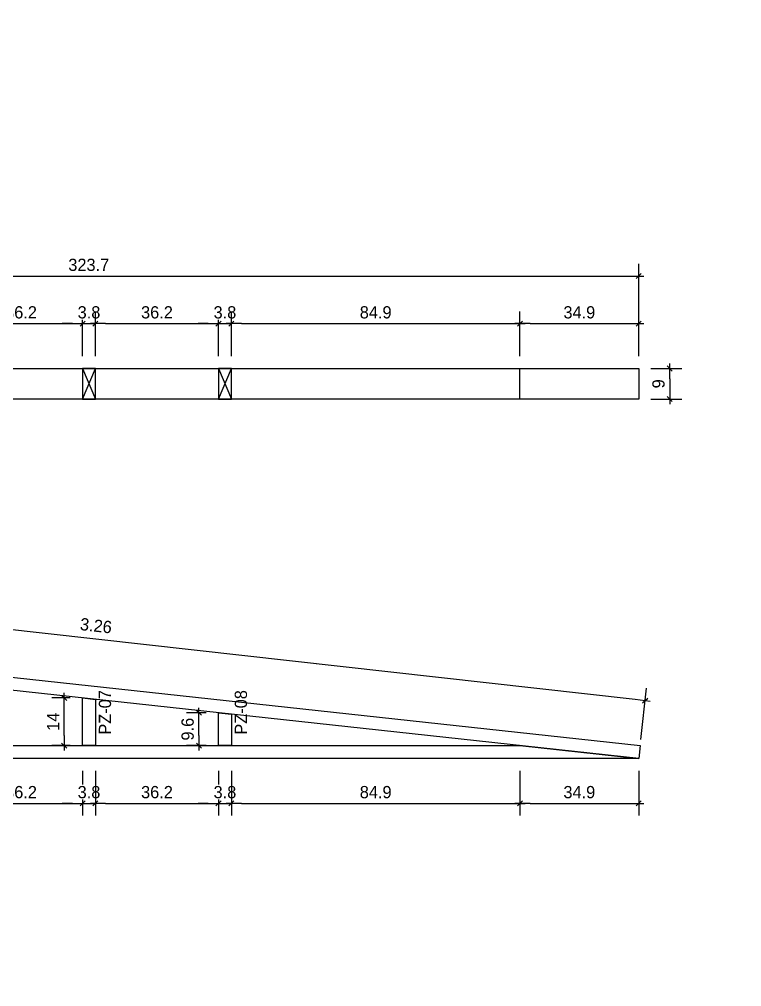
# Model space of a CAD drawing. Header units: millimetres. Extents: x 19458 to 19711, y 4351 to 4752.
# Drawn here: x 19495.765 to 19497.89, y 4520.102 to 4522.947 of the extents above; entities that cross this region are included whole.
import ezdxf

# ---------------------------------------------------------------- set-up
doc = ezdxf.new("R2010")
doc.units = ezdxf.units.MM
for name, color, linetype in [('0 @ 0.2', 7, 'Continuous'), ('cotas', 1, 'Continuous'), ('cotas @ 400', 1, 'Continuous'), ('cotas @ 500', 1, 'Continuous'), ('PANELES PARED', 2, 'Continuous'), ('TEXTO @ 0.2', 2, 'Continuous')]:
    doc.layers.add(name, color=color, linetype=linetype)
doc.styles.add('century gothic', font='GOTHIC.TTF')
doc.styles.add('COTAS SMC', font='GOTHIC.TTF')
doc.dimstyles.new('ANOTATIVE 100 SMCONSTRUCCIONES', dxfattribs={"dimscale": 0, "dimtxt": 0.18, "dimasz": 0.15, "dimexe": 0.18, "dimexo": 0.09, "dimgap": 0.1, "dimtad": 1, "dimzin": 0, "dimdsep": 46, "dimtxsty": 'century gothic', "dimblk1": 'FLECHA1', "dimblk2": 'FLECHA1', "dimsah": 1, "dimcen": 0.18, "dimdle": 0.075, "dimclrd": 1, "dimclre": 1, "dimclrt": 2, "dimaunit": 1, "dimadec": 0, "dimazin": 0, "dimtfac": 0.75, "dimtix": 1, "dimtmove": 2, "dimatfit": 3, "dimfxl": 0.09, "dimtvp": 1.5, "dimtfill": 1, "dimtolj": 1, "dimtzin": 0, "dimarcsym": 0})
doc.dimstyles.new('ANOTATIVE CM SMCONSTRUCCIONES', dxfattribs={"dimscale": 0, "dimtxt": 0.18, "dimasz": 0.15, "dimexe": 0.18, "dimexo": 0.18, "dimgap": 0.07, "dimtad": 1, "dimdec": 1, "dimlfac": 100, "dimdsep": 46, "dimtxsty": 'century gothic', "dimblk1": 'FLECHA1', "dimblk2": 'FLECHA1', "dimsah": 1, "dimcen": 0.18, "dimdle": 0.075, "dimclrd": 1, "dimclre": 1, "dimclrt": 2, "dimaunit": 1, "dimadec": 0, "dimazin": 2, "dimtfac": 0.75, "dimtdec": 1, "dimtix": 1, "dimtmove": 2, "dimatfit": 3, "dimfxl": 0.09, "dimtvp": 1.5, "dimtfill": 1, "dimtolj": 1, "dimtzin": 0, "dimarcsym": 0})
doc.dimstyles.new('PIES SMCONSTRUCCIONES', dxfattribs={"dimscale": 0, "dimtxt": 0.18, "dimasz": 0.2, "dimexe": 0.18, "dimexo": 0, "dimgap": 0.1, "dimtad": 1, "dimdec": 0, "dimlfac": 39.370079, "dimzin": 0, "dimdsep": 46, "dimlunit": 4, "dimtxsty": 'COTAS SMC', "dimblk1": 'FLECHA1', "dimblk2": 'FLECHA1', "dimsah": 1, "dimcen": 0.2, "dimdle": 0.075, "dimclrd": 1, "dimclre": 1, "dimclrt": 2, "dimaunit": 1, "dimadec": 0, "dimazin": 0, "dimtfac": 0.75, "dimtdec": 0, "dimtix": 1, "dimtmove": 2, "dimatfit": 3, "dimfxl": 0.09, "dimtvp": 1.5, "dimtfill": 1, "dimtolj": 1, "dimtzin": 0, "dimarcsym": 0})

# ---------------------------------------------------------------- blocks, each defined once
blk = doc.blocks.new('FLECHA1')
at = {"color": 4}
blk.add_line((-0.246176, -0.248081), (0.248081, 0.25), dxfattribs=at)
at = {"color": 1}
blk.add_line((-1, 0), (0.496162, 0), dxfattribs=at)
blk = doc.blocks.new('*D574')
at = {"layer": 'cotas', "color": 1, "lineweight": -2, "transparency": 16777216}
for p, q in [((19614.326, 4625.8448), (19614.326, 4700.8448)), ((19570.9836, 4550.8448), (19524.326, 4550.8448)), ((19614.326, 4548.4298), (19614.326, 4550.8448)), ((19570.5339, 4548.4298), (19524.326, 4548.4298)), ((19614.326, 4473.4298), (19614.326, 4398.4298))]:
    blk.add_line(p, q, dxfattribs=at)
at = {"layer": 'Defpoints', "color": 0, "transparency": 16777216}
for p in [(19614.326, 4550.8448), (19615.9836, 4550.8448), (19615.5339, 4548.4298)]:
    blk.add_point(p, dxfattribs=at)
at = {"layer": 'cotas', "color": 1, "lineweight": -2, "transparency": 16777216, "xscale": 75, "yscale": 75, "zscale": 75}
for p, rotation in [((19614.326, 4550.8448), 270), ((19614.326, 4548.4298), 90)]:
    blk.add_blockref('FLECHA1', p, dxfattribs=dict(at, rotation=rotation))
at = {"layer": 'cotas', "color": 2, "transparency": 16777216, "insert": (19517.3376, 4549.6373), "char_height": 90, "attachment_point": 5, "rotation": 90, "style": 'century gothic', "bg_fill": 3, "box_fill_scale": 1.1, "bg_fill_color": 256, "bg_fill_true_color": 13158600, "bg_fill_transparency": 0}
blk.add_mtext('\\A1;2.42', dxfattribs=at)
blk = doc.blocks.new('*D626')
at = {"layer": 'cotas', "color": 1, "lineweight": -2, "transparency": 16777216}
for p, q in [((19614.326, 4610.8448), (19614.326, 4670.8448)), ((19579.9836, 4550.8448), (19542.326, 4550.8448)), ((19614.326, 4548.4298), (19614.326, 4550.8448)), ((19579.5339, 4548.4298), (19542.326, 4548.4298)), ((19614.326, 4488.4298), (19614.326, 4428.4298))]:
    blk.add_line(p, q, dxfattribs=at)
at = {"layer": 'Defpoints', "color": 0, "transparency": 16777216}
for p in [(19614.326, 4550.8448), (19615.9836, 4550.8448), (19615.5339, 4548.4298)]:
    blk.add_point(p, dxfattribs=at)
at = {"layer": 'cotas', "color": 1, "lineweight": -2, "transparency": 16777216, "xscale": 60, "yscale": 60, "zscale": 60}
for p, rotation in [((19614.326, 4550.8448), 270), ((19614.326, 4548.4298), 90)]:
    blk.add_blockref('FLECHA1', p, dxfattribs=dict(at, rotation=rotation))
at = {"layer": 'cotas', "color": 2, "transparency": 16777216, "insert": (19536.7353, 4549.6373), "char_height": 72, "attachment_point": 5, "rotation": 90, "style": 'century gothic', "bg_fill": 3, "box_fill_scale": 1.1, "bg_fill_color": 256, "bg_fill_true_color": 13158600, "bg_fill_transparency": 0}
blk.add_mtext('\\A1;2.42', dxfattribs=at)
blk = doc.blocks.new('*D629')
at = {"layer": 'cotas', "color": 1, "lineweight": -2, "transparency": 16777216}
for p, q in [((19620.0128, 4651.7533), (19620.0128, 4751.7533)), ((19620.4168, 4551.7533), (19530.0128, 4551.7533)), ((19620.0128, 4550.5333), (19620.0128, 4551.7533)), ((19620.4168, 4550.5333), (19530.0128, 4550.5333)), ((19620.0128, 4450.5333), (19620.0128, 4350.5333))]:
    blk.add_line(p, q, dxfattribs=at)
at = {"layer": 'Defpoints', "color": 0, "transparency": 16777216}
for p in [(19620.0128, 4551.7533), (19620.4168, 4551.7533), (19620.4168, 4550.5333)]:
    blk.add_point(p, dxfattribs=at)
at = {"layer": 'cotas', "color": 1, "lineweight": -2, "transparency": 16777216, "xscale": 100, "yscale": 100, "zscale": 100}
for p, rotation in [((19620.0128, 4551.7533), 270), ((19620.0128, 4550.5333), 90)]:
    blk.add_blockref('FLECHA1', p, dxfattribs=dict(at, rotation=rotation))
at = {"layer": 'cotas', "color": 2, "transparency": 16777216, "insert": (19523.8809, 4551.1433), "char_height": 90, "attachment_point": 5, "rotation": 90, "style": 'COTAS SMC', "bg_fill": 3, "box_fill_scale": 1.1, "bg_fill_color": 256, "bg_fill_true_color": 13158600, "bg_fill_transparency": 0}
blk.add_mtext("\\A1;4'", dxfattribs=at)
blk = doc.blocks.new('PL02')
at = {"layer": 'PANELES PARED'}
for points in [[(19447.8601, 4507.5343), (19451.0967, 4507.8863), (19451.0967, 4507.9245), (19447.856, 4507.5721), (19447.8601, 4507.5343)], [(19447.8601, 4507.5343), (19451.0967, 4507.5343), (19451.0967, 4507.5723), (19448.2095, 4507.5723), (19447.8601, 4507.5343)]]:
    blk.add_lwpolyline(points, dxfattribs=at)
for points in [[(19451.0587, 4507.5723), (19451.0967, 4507.5723), (19451.0967, 4507.8863), (19451.0587, 4507.8821)], [(19450.6587, 4507.5723), (19450.6967, 4507.5723), (19450.6967, 4507.8428), (19450.6587, 4507.8386)], [(19450.2587, 4507.5723), (19450.2967, 4507.5723), (19450.2967, 4507.7993), (19450.2587, 4507.7951)], [(19449.8587, 4507.5723), (19449.8967, 4507.5723), (19449.8967, 4507.7558), (19449.8587, 4507.7516)], [(19449.4587, 4507.5723), (19449.4967, 4507.5723), (19449.4967, 4507.7123), (19449.4587, 4507.7081)], [(19449.0587, 4507.5723), (19449.0967, 4507.5723), (19449.0967, 4507.6688), (19449.0587, 4507.6646)]]:
    blk.add_lwpolyline(points, close=True, dxfattribs=at)
blk = doc.blocks.new('*D276')
at = {"color": 1, "lineweight": -2, "transparency": 16777216}
for p, q in [((19494.3528, 4521.1909), (19494.3697, 4521.3417)), ((19494.3955, 4521.3026), (19497.5766, 4520.9471)), ((19497.5935, 4520.8287), (19497.6104, 4520.9795))]:
    blk.add_line(p, q, dxfattribs=at)
at = {"layer": 'Defpoints', "color": 0, "transparency": 16777216}
for p in [(19494.3508, 4521.173), (19497.6064, 4520.9437), (19497.5915, 4520.8108)]:
    blk.add_point(p, dxfattribs=at)
at = {"color": 1, "lineweight": -2, "transparency": 16777216, "xscale": 0.03, "yscale": 0.03, "zscale": 0.03}
for p, rotation in [((19494.3657, 4521.306), 173.6223746036786), ((19497.6064, 4520.9437), 353.6223746036785)]:
    blk.add_blockref('FLECHA1', p, dxfattribs=dict(at, rotation=rotation))
at = {"color": 2, "transparency": 16777216, "insert": (19495.9904, 4521.1635), "char_height": 0.036, "attachment_point": 5, "rotation": 353.6224, "style": 'century gothic', "bg_fill": 3, "box_fill_scale": 1.1, "bg_fill_color": 256, "bg_fill_true_color": 13158600, "bg_fill_transparency": 0}
blk.add_mtext('\\A1;3.26', dxfattribs=at)
blk = doc.blocks.new('*D277')
at = {"color": 1, "lineweight": -2, "transparency": 16777216}
for p, q in [((19497.6234, 4521.9201), (19497.7147, 4521.9201)), ((19497.6787, 4521.8901), (19497.6787, 4521.8601)), ((19497.6234, 4521.8301), (19497.7147, 4521.8301))]:
    blk.add_line(p, q, dxfattribs=at)
at = {"layer": 'Defpoints', "color": 0, "transparency": 16777216}
for p in [(19497.5874, 4521.9201), (19497.5874, 4521.8301), (19497.6787, 4521.8301)]:
    blk.add_point(p, dxfattribs=at)
at = {"color": 1, "lineweight": -2, "transparency": 16777216, "xscale": 0.03, "yscale": 0.03, "zscale": 0.03}
for p, rotation in [((19497.6787, 4521.9201), 90), ((19497.6787, 4521.8301), 270)]:
    blk.add_blockref('FLECHA1', p, dxfattribs=dict(at, rotation=rotation))
at = {"color": 2, "transparency": 16777216, "insert": (19497.6458, 4521.8751), "char_height": 0.036, "attachment_point": 5, "rotation": 90, "style": 'century gothic', "bg_fill": 3, "box_fill_scale": 1.1, "bg_fill_color": 256, "bg_fill_true_color": 13158600, "bg_fill_transparency": 0}
blk.add_mtext('\\A1;9', dxfattribs=at)
blk = doc.blocks.new('PZ1')
at = {"layer": 'PANELES PARED'}
for p, q in [((19503.9863, 4507.8495), (19504.0243, 4507.7595)), ((19503.9863, 4507.7595), (19504.0243, 4507.8495))]:
    blk.add_line(p, q, dxfattribs=at)
blk.add_lwpolyline([(19503.9863, 4507.7595), (19504.0243, 4507.7595), (19504.0243, 4507.8495), (19503.9863, 4507.8495)], close=True, dxfattribs=at)
blk = doc.blocks.new('*D285')
at = {"color": 1, "lineweight": -2, "transparency": 16777216}
for p, q in [((19495.5888, 4521.9561), (19495.5888, 4522.0883)), ((19495.9508, 4521.9561), (19495.9508, 4522.0883)), ((19495.6188, 4522.0523), (19495.9208, 4522.0523))]:
    blk.add_line(p, q, dxfattribs=at)
at = {"layer": 'Defpoints', "color": 0, "transparency": 16777216}
for p in [(19495.9508, 4522.0523), (19495.5888, 4521.9201), (19495.9508, 4521.9201)]:
    blk.add_point(p, dxfattribs=at)
at = {"color": 1, "lineweight": -2, "transparency": 16777216, "xscale": 0.03, "yscale": 0.03, "zscale": 0.03, "rotation": 180}
blk.add_blockref('FLECHA1', (19495.5888, 4522.0523), dxfattribs=at)
at = {"color": 1, "lineweight": -2, "transparency": 16777216, "xscale": 0.03, "yscale": 0.03, "zscale": 0.03}
blk.add_blockref('FLECHA1', (19495.9508, 4522.0523), dxfattribs=at)
at = {"color": 2, "transparency": 16777216, "insert": (19495.7698, 4522.0852), "char_height": 0.036, "attachment_point": 5, "style": 'century gothic', "bg_fill": 3, "box_fill_scale": 1.1, "bg_fill_color": 256, "bg_fill_true_color": 13158600, "bg_fill_transparency": 0}
blk.add_mtext('\\A1;36.2', dxfattribs=at)
blk = doc.blocks.new('*D286')
at = {"color": 1, "lineweight": -2, "transparency": 16777216}
for p, q in [((19495.9508, 4521.9561), (19495.9508, 4522.0883)), ((19495.9888, 4521.9561), (19495.9888, 4522.0883)), ((19495.9208, 4522.0523), (19495.8908, 4522.0523)), ((19495.9508, 4522.0523), (19495.9888, 4522.0523)), ((19496.0188, 4522.0523), (19496.0488, 4522.0523))]:
    blk.add_line(p, q, dxfattribs=at)
at = {"layer": 'Defpoints', "color": 0, "transparency": 16777216}
for p in [(19495.9508, 4521.9201), (19495.9888, 4521.9201)]:
    blk.add_point(p, dxfattribs=at)
at = {"color": 1, "lineweight": -2, "transparency": 16777216, "xscale": 0.03, "yscale": 0.03, "zscale": 0.03}
blk.add_blockref('FLECHA1', (19495.9508, 4522.0523), dxfattribs=at)
at = {"color": 1, "lineweight": -2, "transparency": 16777216, "xscale": 0.03, "yscale": 0.03, "zscale": 0.03, "rotation": 180}
blk.add_blockref('FLECHA1', (19495.9888, 4522.0523), dxfattribs=at)
at = {"color": 2, "transparency": 16777216, "insert": (19495.9698, 4522.0852), "char_height": 0.036, "attachment_point": 5, "style": 'century gothic', "bg_fill": 3, "box_fill_scale": 1.1, "bg_fill_color": 256, "bg_fill_true_color": 13158600, "bg_fill_transparency": 0}
blk.add_mtext('\\A1;3.8', dxfattribs=at)
at = {"layer": 'Defpoints', "color": 0, "transparency": 16777216}
blk.add_point((19495.9888, 4522.0523), dxfattribs=at)
blk = doc.blocks.new('*D287')
at = {"color": 1, "lineweight": -2, "transparency": 16777216}
for p, q in [((19495.9888, 4521.9561), (19495.9888, 4522.0883)), ((19496.3508, 4521.9561), (19496.3508, 4522.0883)), ((19496.0188, 4522.0523), (19496.3208, 4522.0523))]:
    blk.add_line(p, q, dxfattribs=at)
at = {"layer": 'Defpoints', "color": 0, "transparency": 16777216}
for p in [(19496.3508, 4522.0523), (19495.9888, 4521.9201), (19496.3508, 4521.9201)]:
    blk.add_point(p, dxfattribs=at)
at = {"color": 1, "lineweight": -2, "transparency": 16777216, "xscale": 0.03, "yscale": 0.03, "zscale": 0.03, "rotation": 180}
blk.add_blockref('FLECHA1', (19495.9888, 4522.0523), dxfattribs=at)
at = {"color": 1, "lineweight": -2, "transparency": 16777216, "xscale": 0.03, "yscale": 0.03, "zscale": 0.03}
blk.add_blockref('FLECHA1', (19496.3508, 4522.0523), dxfattribs=at)
at = {"color": 2, "transparency": 16777216, "insert": (19496.1698, 4522.0852), "char_height": 0.036, "attachment_point": 5, "style": 'century gothic', "bg_fill": 3, "box_fill_scale": 1.1, "bg_fill_color": 256, "bg_fill_true_color": 13158600, "bg_fill_transparency": 0}
blk.add_mtext('\\A1;36.2', dxfattribs=at)
blk = doc.blocks.new('*D288')
at = {"color": 1, "lineweight": -2, "transparency": 16777216}
for p, q in [((19496.3508, 4521.9561), (19496.3508, 4522.0883)), ((19496.3888, 4521.9561), (19496.3888, 4522.0883)), ((19496.3208, 4522.0523), (19496.2908, 4522.0523)), ((19496.3508, 4522.0523), (19496.3888, 4522.0523)), ((19496.4188, 4522.0523), (19496.4488, 4522.0523))]:
    blk.add_line(p, q, dxfattribs=at)
at = {"layer": 'Defpoints', "color": 0, "transparency": 16777216}
for p in [(19496.3508, 4521.9201), (19496.3888, 4521.9201)]:
    blk.add_point(p, dxfattribs=at)
at = {"color": 1, "lineweight": -2, "transparency": 16777216, "xscale": 0.03, "yscale": 0.03, "zscale": 0.03}
blk.add_blockref('FLECHA1', (19496.3508, 4522.0523), dxfattribs=at)
at = {"color": 1, "lineweight": -2, "transparency": 16777216, "xscale": 0.03, "yscale": 0.03, "zscale": 0.03, "rotation": 180}
blk.add_blockref('FLECHA1', (19496.3888, 4522.0523), dxfattribs=at)
at = {"color": 2, "transparency": 16777216, "insert": (19496.3698, 4522.0852), "char_height": 0.036, "attachment_point": 5, "style": 'century gothic', "bg_fill": 3, "box_fill_scale": 1.1, "bg_fill_color": 256, "bg_fill_true_color": 13158600, "bg_fill_transparency": 0}
blk.add_mtext('\\A1;3.8', dxfattribs=at)
at = {"layer": 'Defpoints', "color": 0, "transparency": 16777216}
blk.add_point((19496.3888, 4522.0523), dxfattribs=at)
blk = doc.blocks.new('*D289')
at = {"color": 1, "lineweight": -2, "transparency": 16777216}
for p, q in [((19496.3888, 4521.9561), (19496.3888, 4522.0883)), ((19497.238, 4521.9561), (19497.238, 4522.0883)), ((19496.4188, 4522.0523), (19497.208, 4522.0523))]:
    blk.add_line(p, q, dxfattribs=at)
at = {"layer": 'Defpoints', "color": 0, "transparency": 16777216}
for p in [(19497.238, 4522.0523), (19496.3888, 4521.9201), (19497.238, 4521.9201)]:
    blk.add_point(p, dxfattribs=at)
at = {"color": 1, "lineweight": -2, "transparency": 16777216, "xscale": 0.03, "yscale": 0.03, "zscale": 0.03, "rotation": 180}
blk.add_blockref('FLECHA1', (19496.3888, 4522.0523), dxfattribs=at)
at = {"color": 1, "lineweight": -2, "transparency": 16777216, "xscale": 0.03, "yscale": 0.03, "zscale": 0.03}
blk.add_blockref('FLECHA1', (19497.238, 4522.0523), dxfattribs=at)
at = {"color": 2, "transparency": 16777216, "insert": (19496.8134, 4522.0852), "char_height": 0.036, "attachment_point": 5, "style": 'century gothic', "bg_fill": 3, "box_fill_scale": 1.1, "bg_fill_color": 256, "bg_fill_true_color": 13158600, "bg_fill_transparency": 0}
blk.add_mtext('\\A1;84.9', dxfattribs=at)
blk = doc.blocks.new('*D290')
at = {"color": 1, "lineweight": -2, "transparency": 16777216}
for p, q in [((19494.3508, 4521.9561), (19494.3508, 4522.228)), ((19497.5874, 4521.9561), (19497.5874, 4522.228)), ((19494.3808, 4522.192), (19497.5574, 4522.192))]:
    blk.add_line(p, q, dxfattribs=at)
at = {"layer": 'Defpoints', "color": 0, "transparency": 16777216}
for p in [(19497.5874, 4522.192), (19494.3508, 4521.9201), (19497.5874, 4521.9201)]:
    blk.add_point(p, dxfattribs=at)
at = {"color": 1, "lineweight": -2, "transparency": 16777216, "xscale": 0.03, "yscale": 0.03, "zscale": 0.03, "rotation": 180}
blk.add_blockref('FLECHA1', (19494.3508, 4522.192), dxfattribs=at)
at = {"color": 1, "lineweight": -2, "transparency": 16777216, "xscale": 0.03, "yscale": 0.03, "zscale": 0.03}
blk.add_blockref('FLECHA1', (19497.5874, 4522.192), dxfattribs=at)
at = {"color": 2, "transparency": 16777216, "insert": (19495.9691, 4522.2249), "char_height": 0.036, "attachment_point": 5, "style": 'century gothic', "bg_fill": 3, "box_fill_scale": 1.1, "bg_fill_color": 256, "bg_fill_true_color": 13158600, "bg_fill_transparency": 0}
blk.add_mtext('\\A1;323.7', dxfattribs=at)
blk = doc.blocks.new('*D312')
at = {"color": 1, "lineweight": -2, "transparency": 16777216}
for p, q in [((19495.5888, 4520.737), (19495.5888, 4520.6049)), ((19495.9508, 4520.737), (19495.9508, 4520.6049)), ((19495.6188, 4520.6409), (19495.9208, 4520.6409))]:
    blk.add_line(p, q, dxfattribs=at)
at = {"layer": 'Defpoints', "color": 0, "transparency": 16777216}
for p in [(19495.5888, 4520.773), (19495.9508, 4520.773), (19495.9508, 4520.6409)]:
    blk.add_point(p, dxfattribs=at)
at = {"color": 1, "lineweight": -2, "transparency": 16777216, "xscale": 0.03, "yscale": 0.03, "zscale": 0.03, "rotation": 180}
blk.add_blockref('FLECHA1', (19495.5888, 4520.6409), dxfattribs=at)
at = {"color": 1, "lineweight": -2, "transparency": 16777216, "xscale": 0.03, "yscale": 0.03, "zscale": 0.03}
blk.add_blockref('FLECHA1', (19495.9508, 4520.6409), dxfattribs=at)
at = {"color": 2, "transparency": 16777216, "insert": (19495.7698, 4520.6738), "char_height": 0.036, "attachment_point": 5, "style": 'century gothic', "bg_fill": 3, "box_fill_scale": 1.1, "bg_fill_color": 256, "bg_fill_true_color": 13158600, "bg_fill_transparency": 0}
blk.add_mtext('\\A1;36.2', dxfattribs=at)
blk = doc.blocks.new('*D313')
at = {"color": 1, "lineweight": -2, "transparency": 16777216}
for p, q in [((19495.9508, 4520.737), (19495.9508, 4520.6049)), ((19495.9888, 4520.737), (19495.9888, 4520.6049)), ((19495.9208, 4520.6409), (19495.8908, 4520.6409)), ((19495.9508, 4520.6409), (19495.9888, 4520.6409)), ((19496.0188, 4520.6409), (19496.0488, 4520.6409))]:
    blk.add_line(p, q, dxfattribs=at)
at = {"layer": 'Defpoints', "color": 0, "transparency": 16777216}
for p in [(19495.9508, 4520.773), (19495.9888, 4520.773)]:
    blk.add_point(p, dxfattribs=at)
at = {"color": 1, "lineweight": -2, "transparency": 16777216, "xscale": 0.03, "yscale": 0.03, "zscale": 0.03}
blk.add_blockref('FLECHA1', (19495.9508, 4520.6409), dxfattribs=at)
at = {"color": 1, "lineweight": -2, "transparency": 16777216, "xscale": 0.03, "yscale": 0.03, "zscale": 0.03, "rotation": 180}
blk.add_blockref('FLECHA1', (19495.9888, 4520.6409), dxfattribs=at)
at = {"color": 2, "transparency": 16777216, "insert": (19495.9698, 4520.6738), "char_height": 0.036, "attachment_point": 5, "style": 'century gothic', "bg_fill": 3, "box_fill_scale": 1.1, "bg_fill_color": 256, "bg_fill_true_color": 13158600, "bg_fill_transparency": 0}
blk.add_mtext('\\A1;3.8', dxfattribs=at)
at = {"layer": 'Defpoints', "color": 0, "transparency": 16777216}
blk.add_point((19495.9888, 4520.6409), dxfattribs=at)
blk = doc.blocks.new('*D314')
at = {"color": 1, "lineweight": -2, "transparency": 16777216}
for p, q in [((19495.9888, 4520.737), (19495.9888, 4520.6049)), ((19496.3508, 4520.737), (19496.3508, 4520.6049)), ((19496.0188, 4520.6409), (19496.3208, 4520.6409))]:
    blk.add_line(p, q, dxfattribs=at)
at = {"layer": 'Defpoints', "color": 0, "transparency": 16777216}
for p in [(19495.9888, 4520.773), (19496.3508, 4520.773), (19496.3508, 4520.6409)]:
    blk.add_point(p, dxfattribs=at)
at = {"color": 1, "lineweight": -2, "transparency": 16777216, "xscale": 0.03, "yscale": 0.03, "zscale": 0.03, "rotation": 180}
blk.add_blockref('FLECHA1', (19495.9888, 4520.6409), dxfattribs=at)
at = {"color": 1, "lineweight": -2, "transparency": 16777216, "xscale": 0.03, "yscale": 0.03, "zscale": 0.03}
blk.add_blockref('FLECHA1', (19496.3508, 4520.6409), dxfattribs=at)
at = {"color": 2, "transparency": 16777216, "insert": (19496.1698, 4520.6738), "char_height": 0.036, "attachment_point": 5, "style": 'century gothic', "bg_fill": 3, "box_fill_scale": 1.1, "bg_fill_color": 256, "bg_fill_true_color": 13158600, "bg_fill_transparency": 0}
blk.add_mtext('\\A1;36.2', dxfattribs=at)
blk = doc.blocks.new('*D315')
at = {"color": 1, "lineweight": -2, "transparency": 16777216}
for p, q in [((19496.3508, 4520.737), (19496.3508, 4520.6049)), ((19496.3888, 4520.737), (19496.3888, 4520.6049)), ((19496.3208, 4520.6409), (19496.2908, 4520.6409)), ((19496.3508, 4520.6409), (19496.3888, 4520.6409)), ((19496.4188, 4520.6409), (19496.4488, 4520.6409))]:
    blk.add_line(p, q, dxfattribs=at)
at = {"layer": 'Defpoints', "color": 0, "transparency": 16777216}
for p in [(19496.3508, 4520.773), (19496.3888, 4520.773)]:
    blk.add_point(p, dxfattribs=at)
at = {"color": 1, "lineweight": -2, "transparency": 16777216, "xscale": 0.03, "yscale": 0.03, "zscale": 0.03}
blk.add_blockref('FLECHA1', (19496.3508, 4520.6409), dxfattribs=at)
at = {"color": 1, "lineweight": -2, "transparency": 16777216, "xscale": 0.03, "yscale": 0.03, "zscale": 0.03, "rotation": 180}
blk.add_blockref('FLECHA1', (19496.3888, 4520.6409), dxfattribs=at)
at = {"color": 2, "transparency": 16777216, "insert": (19496.3698, 4520.6738), "char_height": 0.036, "attachment_point": 5, "style": 'century gothic', "bg_fill": 3, "box_fill_scale": 1.1, "bg_fill_color": 256, "bg_fill_true_color": 13158600, "bg_fill_transparency": 0}
blk.add_mtext('\\A1;3.8', dxfattribs=at)
at = {"layer": 'Defpoints', "color": 0, "transparency": 16777216}
blk.add_point((19496.3888, 4520.6409), dxfattribs=at)
blk = doc.blocks.new('*D316')
at = {"color": 1, "lineweight": -2, "transparency": 16777216}
for p, q in [((19496.3888, 4520.737), (19496.3888, 4520.6049)), ((19497.238, 4520.737), (19497.238, 4520.6049)), ((19496.4188, 4520.6409), (19497.208, 4520.6409))]:
    blk.add_line(p, q, dxfattribs=at)
at = {"layer": 'Defpoints', "color": 0, "transparency": 16777216}
for p in [(19496.3888, 4520.773), (19497.238, 4520.773), (19497.238, 4520.6409)]:
    blk.add_point(p, dxfattribs=at)
at = {"color": 1, "lineweight": -2, "transparency": 16777216, "xscale": 0.03, "yscale": 0.03, "zscale": 0.03, "rotation": 180}
blk.add_blockref('FLECHA1', (19496.3888, 4520.6409), dxfattribs=at)
at = {"color": 1, "lineweight": -2, "transparency": 16777216, "xscale": 0.03, "yscale": 0.03, "zscale": 0.03}
blk.add_blockref('FLECHA1', (19497.238, 4520.6409), dxfattribs=at)
at = {"color": 2, "transparency": 16777216, "insert": (19496.8134, 4520.6738), "char_height": 0.036, "attachment_point": 5, "style": 'century gothic', "bg_fill": 3, "box_fill_scale": 1.1, "bg_fill_color": 256, "bg_fill_true_color": 13158600, "bg_fill_transparency": 0}
blk.add_mtext('\\A1;84.9', dxfattribs=at)
blk = doc.blocks.new('*D317')
at = {"color": 1, "lineweight": -2, "transparency": 16777216}
for p, q in [((19497.238, 4520.737), (19497.238, 4520.6049)), ((19497.5874, 4520.737), (19497.5874, 4520.6049)), ((19497.268, 4520.6409), (19497.5574, 4520.6409))]:
    blk.add_line(p, q, dxfattribs=at)
at = {"layer": 'Defpoints', "color": 0, "transparency": 16777216}
for p in [(19497.238, 4520.773), (19497.5874, 4520.773), (19497.5874, 4520.6409)]:
    blk.add_point(p, dxfattribs=at)
at = {"color": 1, "lineweight": -2, "transparency": 16777216, "xscale": 0.03, "yscale": 0.03, "zscale": 0.03, "rotation": 180}
blk.add_blockref('FLECHA1', (19497.238, 4520.6409), dxfattribs=at)
at = {"color": 1, "lineweight": -2, "transparency": 16777216, "xscale": 0.03, "yscale": 0.03, "zscale": 0.03}
blk.add_blockref('FLECHA1', (19497.5874, 4520.6409), dxfattribs=at)
at = {"color": 2, "transparency": 16777216, "insert": (19497.4127, 4520.6738), "char_height": 0.036, "attachment_point": 5, "style": 'century gothic', "bg_fill": 3, "box_fill_scale": 1.1, "bg_fill_color": 256, "bg_fill_true_color": 13158600, "bg_fill_transparency": 0}
blk.add_mtext('\\A1;34.9', dxfattribs=at)
blk = doc.blocks.new('*D318')
at = {"color": 1, "lineweight": -2, "transparency": 16777216}
for p, q in [((19497.238, 4521.9561), (19497.238, 4522.0883)), ((19497.5874, 4521.9561), (19497.5874, 4522.0883)), ((19497.268, 4522.0523), (19497.5574, 4522.0523))]:
    blk.add_line(p, q, dxfattribs=at)
at = {"layer": 'Defpoints', "color": 0, "transparency": 16777216}
for p in [(19497.5874, 4522.0523), (19497.238, 4521.9201), (19497.5874, 4521.9201)]:
    blk.add_point(p, dxfattribs=at)
at = {"color": 1, "lineweight": -2, "transparency": 16777216, "xscale": 0.03, "yscale": 0.03, "zscale": 0.03, "rotation": 180}
blk.add_blockref('FLECHA1', (19497.238, 4522.0523), dxfattribs=at)
at = {"color": 1, "lineweight": -2, "transparency": 16777216, "xscale": 0.03, "yscale": 0.03, "zscale": 0.03}
blk.add_blockref('FLECHA1', (19497.5874, 4522.0523), dxfattribs=at)
at = {"color": 2, "transparency": 16777216, "insert": (19497.4127, 4522.0852), "char_height": 0.036, "attachment_point": 5, "style": 'century gothic', "bg_fill": 3, "box_fill_scale": 1.1, "bg_fill_color": 256, "bg_fill_true_color": 13158600, "bg_fill_transparency": 0}
blk.add_mtext('\\A1;34.9', dxfattribs=at)
blk = doc.blocks.new('*D559')
at = {"color": 1, "lineweight": -2, "transparency": 16777216}
for p, q in [((19495.9148, 4520.951), (19495.8607, 4520.951)), ((19495.8967, 4520.841), (19495.8967, 4520.921)), ((19495.9148, 4520.811), (19495.8607, 4520.811))]:
    blk.add_line(p, q, dxfattribs=at)
at = {"layer": 'Defpoints', "color": 0, "transparency": 16777216}
for p in [(19495.8967, 4520.951), (19495.9508, 4520.951), (19495.9508, 4520.811)]:
    blk.add_point(p, dxfattribs=at)
at = {"color": 1, "lineweight": -2, "transparency": 16777216, "xscale": 0.03, "yscale": 0.03, "zscale": 0.03}
for p, rotation in [((19495.8967, 4520.951), 90), ((19495.8967, 4520.811), 270)]:
    blk.add_blockref('FLECHA1', p, dxfattribs=dict(at, rotation=rotation))
at = {"color": 2, "transparency": 16777216, "insert": (19495.8642, 4520.881), "char_height": 0.036, "attachment_point": 5, "rotation": 90, "style": 'century gothic', "bg_fill": 3, "box_fill_scale": 1.1, "bg_fill_color": 256, "bg_fill_true_color": 13158600, "bg_fill_transparency": 0}
blk.add_mtext('\\A1;14', dxfattribs=at)
blk = doc.blocks.new('*D560')
at = {"color": 1, "lineweight": -2, "transparency": 16777216}
for p, q in [((19496.3148, 4520.9075), (19496.2571, 4520.9075)), ((19496.2931, 4520.841), (19496.2931, 4520.8775)), ((19496.3148, 4520.811), (19496.2571, 4520.811))]:
    blk.add_line(p, q, dxfattribs=at)
at = {"layer": 'Defpoints', "color": 0, "transparency": 16777216}
for p in [(19496.3508, 4520.9075), (19496.3508, 4520.811)]:
    blk.add_point(p, dxfattribs=at)
at = {"color": 1, "lineweight": -2, "transparency": 16777216, "xscale": 0.03, "yscale": 0.03, "zscale": 0.03}
for p, rotation in [((19496.2931, 4520.9075), 90), ((19496.2931, 4520.811), 270)]:
    blk.add_blockref('FLECHA1', p, dxfattribs=dict(at, rotation=rotation))
at = {"color": 2, "transparency": 16777216, "insert": (19496.2602, 4520.8592), "char_height": 0.036, "attachment_point": 5, "rotation": 90, "style": 'century gothic', "bg_fill": 3, "box_fill_scale": 1.1, "bg_fill_color": 256, "bg_fill_true_color": 13158600, "bg_fill_transparency": 0}
blk.add_mtext('\\A1;9.6', dxfattribs=at)
at = {"layer": 'Defpoints', "color": 0, "transparency": 16777216}
blk.add_point((19496.2931, 4520.9075), dxfattribs=at)
blk = doc.blocks.new('*U734')
at = {"layer": 'cotas @ 500'}
dim = blk.add_linear_dim(base=(19614.3260382735, 4550.8448237801), p1=(19615.5338597089, 4548.4298237801), p2=(19615.9836080801, 4550.8448237801), angle=90, dimstyle='ANOTATIVE 100 SMCONSTRUCCIONES', override={"dimscale": 500, "dimtix": 1, "dimtofl": 1, "dimtmove": 1, "dimatfit": 1}, dxfattribs=at)
dim.commit()
dim.dimension.update_dxf_attribs({"geometry": '*D574', "text_midpoint": (19517.3375950376, 4549.6373237801)})
at = {"layer": 'cotas @ 400'}
dim = blk.add_linear_dim(base=(19614.3260382735, 4550.8448237801), p1=(19615.5338597089, 4548.4298237801), p2=(19615.9836080801, 4550.8448237801), angle=90, dimstyle='ANOTATIVE 100 SMCONSTRUCCIONES', override={"dimscale": 400, "dimtix": 1, "dimtofl": 1, "dimtmove": 1, "dimatfit": 1}, dxfattribs=at)
dim.commit()
dim.dimension.update_dxf_attribs({"geometry": '*D626', "text_midpoint": (19536.7352836848, 4549.6373237801)})
blk = doc.blocks.new('*U736')
at = {"layer": 'cotas @ 500'}
dim = blk.add_linear_dim(base=(19620.0128, 4551.7533), p1=(19620.4168, 4550.5333), p2=(19620.4168, 4551.7533), angle=90, dimstyle='PIES SMCONSTRUCCIONES', override={"dimscale": 500, "dimtix": 1, "dimtofl": 1, "dimtmove": 2, "dimatfit": 3}, dxfattribs=at)
dim.commit()
dim.dimension.update_dxf_attribs({"geometry": '*D629', "text_midpoint": (19523.8809, 4551.1433)})

msp = doc.modelspace()

# ---------------------------------------------------------------- block references
at = {"layer": 'cotas'}
msp.add_blockref('*U734', (0, 0), dxfattribs=at)

# ---------------------------------------------------------------- next in the draw order: block references
msp.add_blockref('*U736', (0, 0), dxfattribs=at)

# ---------------------------------------------------------------- next in the draw order: linework, layer by layer
at = {"layer": 'PANELES PARED'}
msp.add_lwpolyline([(19494.3508, 4521.9201), (19497.5874, 4521.9201), (19497.5874, 4521.8301), (19494.3508, 4521.8301)], close=True, dxfattribs=at)

# ---------------------------------------------------------------- next in the draw order: block references
for p in [(-8.0355, 14.0707), (-7.6355, 14.0707)]:
    msp.add_blockref('PZ1', p)
at = {"xscale": -1}
msp.add_blockref('PL02', (38945.4475, 13.2387), dxfattribs=at)

# ---------------------------------------------------------------- next in the draw order: dimensions: what is measured, and where the dimension line sits
at = {"layer": '0 @ 0.2'}
for base, p1, p2, picture, middle in [((19495.9508, 4522.0523), (19495.5888, 4521.9201), (19495.9508, 4521.9201), '*D285', (19495.7698, 4522.0852)), ((19495.9508, 4520.6409), (19495.5888, 4520.773), (19495.9508, 4520.773), '*D312', (19495.7698, 4520.6738))]:
    dim = msp.add_linear_dim(base=base, p1=p1, p2=p2, dimstyle='ANOTATIVE CM SMCONSTRUCCIONES', override={"dimscale": 0.2, "dimtix": 1, "dimtofl": 1, "dimtmove": 2, "dimatfit": 3}, dxfattribs=at)
    dim.commit()
    dim.dimension.update_dxf_attribs({"geometry": picture, "text_midpoint": middle})
dim = msp.add_linear_dim(base=(19497.6787, 4521.8301), p1=(19497.5874, 4521.9201), p2=(19497.5874, 4521.8301), angle=90, dimstyle='ANOTATIVE CM SMCONSTRUCCIONES', override={"dimscale": 0.2, "dimtix": 1, "dimtofl": 1, "dimtmove": 2, "dimatfit": 3}, dxfattribs=at)
dim.commit()
dim.dimension.update_dxf_attribs({"geometry": '*D277', "text_midpoint": (19497.6458, 4521.8751)})
dim = msp.add_aligned_dim(p1=(19494.3508, 4521.173), p2=(19497.5915, 4520.8108), distance=0.1338, dimstyle='ANOTATIVE 100 SMCONSTRUCCIONES', override={"dimscale": 0.2, "dimtix": 1, "dimtofl": 1, "dimtmove": 2, "dimatfit": 3}, dxfattribs=at)
dim.commit()
dim.dimension.update_dxf_attribs({"geometry": '*D276', "text_midpoint": (19495.9904, 4521.1635)})

# ---------------------------------------------------------------- next in the draw order: texts
at = {"layer": 'TEXTO @ 0.2', "color": 2, "char_height": 0.036, "width": 0.095414, "attachment_point": 1, "rotation": 90, "style": 'century gothic'}
for s, insert in [('PZ-07', (19495.9987, 4520.843)), ('PZ-08 ', (19496.3987, 4520.843))]:
    msp.add_mtext(s, dxfattribs=dict(at, insert=insert))

# ---------------------------------------------------------------- next in the draw order: dimensions: what is measured, and where the dimension line sits
at = {"layer": '0 @ 0.2'}
for base, p1, p2, picture, middle in [((19495.9888, 4522.0523), (19495.9508, 4521.9201), (19495.9888, 4521.9201), '*D286', (19495.9698, 4522.0852)), ((19495.9888, 4520.6409), (19495.9508, 4520.773), (19495.9888, 4520.773), '*D313', (19495.9698, 4520.6738))]:
    dim = msp.add_linear_dim(base=base, p1=p1, p2=p2, dimstyle='ANOTATIVE CM SMCONSTRUCCIONES', override={"dimscale": 0.2, "dimtix": 1, "dimtofl": 1, "dimtmove": 2, "dimatfit": 3}, dxfattribs=at)
    dim.commit()
    dim.dimension.update_dxf_attribs({"geometry": picture, "text_midpoint": middle})
at = {"layer": '0 @ 0.2', "color": 250}
for base, p1, p2, picture, middle in [((19495.8967, 4520.951), (19495.9508, 4520.811), (19495.9508, 4520.951), '*D559', (19495.8642, 4520.881)), ((19496.29314, 4520.90747), (19496.35082, 4520.81099), (19496.35082, 4520.90747), '*D560', (19496.26024, 4520.85923))]:
    dim = msp.add_linear_dim(base=base, p1=p1, p2=p2, angle=90, dimstyle='ANOTATIVE CM SMCONSTRUCCIONES', override={"dimscale": 0.2, "dimtix": 1, "dimtofl": 1, "dimtmove": 2, "dimatfit": 3}, dxfattribs=at)
    dim.commit()
    dim.dimension.update_dxf_attribs({"geometry": picture, "text_midpoint": middle})

# ---------------------------------------------------------------- next in the draw order: dimensions: what is measured, and where the dimension line sits
at = {"layer": '0 @ 0.2'}
for base, p1, p2, picture, middle in [((19496.3508, 4522.0523), (19495.9888, 4521.9201), (19496.3508, 4521.9201), '*D287', (19496.1698, 4522.0852)), ((19496.3508, 4520.6409), (19495.9888, 4520.773), (19496.3508, 4520.773), '*D314', (19496.1698, 4520.6738))]:
    dim = msp.add_linear_dim(base=base, p1=p1, p2=p2, dimstyle='ANOTATIVE CM SMCONSTRUCCIONES', override={"dimscale": 0.2, "dimtix": 1, "dimtofl": 1, "dimtmove": 2, "dimatfit": 3}, dxfattribs=at)
    dim.commit()
    dim.dimension.update_dxf_attribs({"geometry": picture, "text_midpoint": middle})

# ---------------------------------------------------------------- next in the draw order: dimensions: what is measured, and where the dimension line sits
for base, p1, p2, picture, middle in [((19496.3888, 4522.0523), (19496.3508, 4521.9201), (19496.3888, 4521.9201), '*D288', (19496.3698, 4522.0852)), ((19496.3888, 4520.6409), (19496.3508, 4520.773), (19496.3888, 4520.773), '*D315', (19496.3698, 4520.6738))]:
    dim = msp.add_linear_dim(base=base, p1=p1, p2=p2, dimstyle='ANOTATIVE CM SMCONSTRUCCIONES', override={"dimscale": 0.2, "dimtix": 1, "dimtofl": 1, "dimtmove": 2, "dimatfit": 3}, dxfattribs=at)
    dim.commit()
    dim.dimension.update_dxf_attribs({"geometry": picture, "text_midpoint": middle})

# ---------------------------------------------------------------- next in the draw order: dimensions: what is measured, and where the dimension line sits
for base, p1, p2, picture, middle in [((19497.238, 4522.0523), (19496.3888, 4521.9201), (19497.238, 4521.9201), '*D289', (19496.8134, 4522.0852)), ((19497.238, 4520.6409), (19496.3888, 4520.773), (19497.238, 4520.773), '*D316', (19496.8134, 4520.6738))]:
    dim = msp.add_linear_dim(base=base, p1=p1, p2=p2, dimstyle='ANOTATIVE CM SMCONSTRUCCIONES', override={"dimscale": 0.2, "dimtix": 1, "dimtofl": 1, "dimtmove": 2, "dimatfit": 3}, dxfattribs=at)
    dim.commit()
    dim.dimension.update_dxf_attribs({"geometry": picture, "text_midpoint": middle})

# ---------------------------------------------------------------- next in the draw order: dimensions: what is measured, and where the dimension line sits
for base, p1, p2, picture, middle in [((19497.5874, 4522.192), (19494.3508, 4521.9201), (19497.5874, 4521.9201), '*D290', (19495.9691, 4522.2249)), ((19497.5874, 4520.6409), (19497.238, 4520.773), (19497.5874, 4520.773), '*D317', (19497.4127, 4520.6738))]:
    dim = msp.add_linear_dim(base=base, p1=p1, p2=p2, dimstyle='ANOTATIVE CM SMCONSTRUCCIONES', override={"dimscale": 0.2, "dimtix": 1, "dimtofl": 1, "dimtmove": 2, "dimatfit": 3}, dxfattribs=at)
    dim.commit()
    dim.dimension.update_dxf_attribs({"geometry": picture, "text_midpoint": middle})

# ---------------------------------------------------------------- next in the draw order: linework, layer by layer
at = {"layer": 'PANELES PARED'}
msp.add_line((19497.238, 4521.8301), (19497.238, 4521.9201), dxfattribs=at)

# ---------------------------------------------------------------- next in the draw order: dimensions: what is measured, and where the dimension line sits
at = {"layer": '0 @ 0.2'}
dim = msp.add_linear_dim(base=(19497.5874, 4522.0523), p1=(19497.238, 4521.9201), p2=(19497.5874, 4521.9201), dimstyle='ANOTATIVE CM SMCONSTRUCCIONES', override={"dimscale": 0.2, "dimtix": 1, "dimtofl": 1, "dimtmove": 2, "dimatfit": 3}, dxfattribs=at)
dim.commit()
dim.dimension.update_dxf_attribs({"geometry": '*D318', "text_midpoint": (19497.4127, 4522.0852)})

doc.saveas('drawing.dxf')
